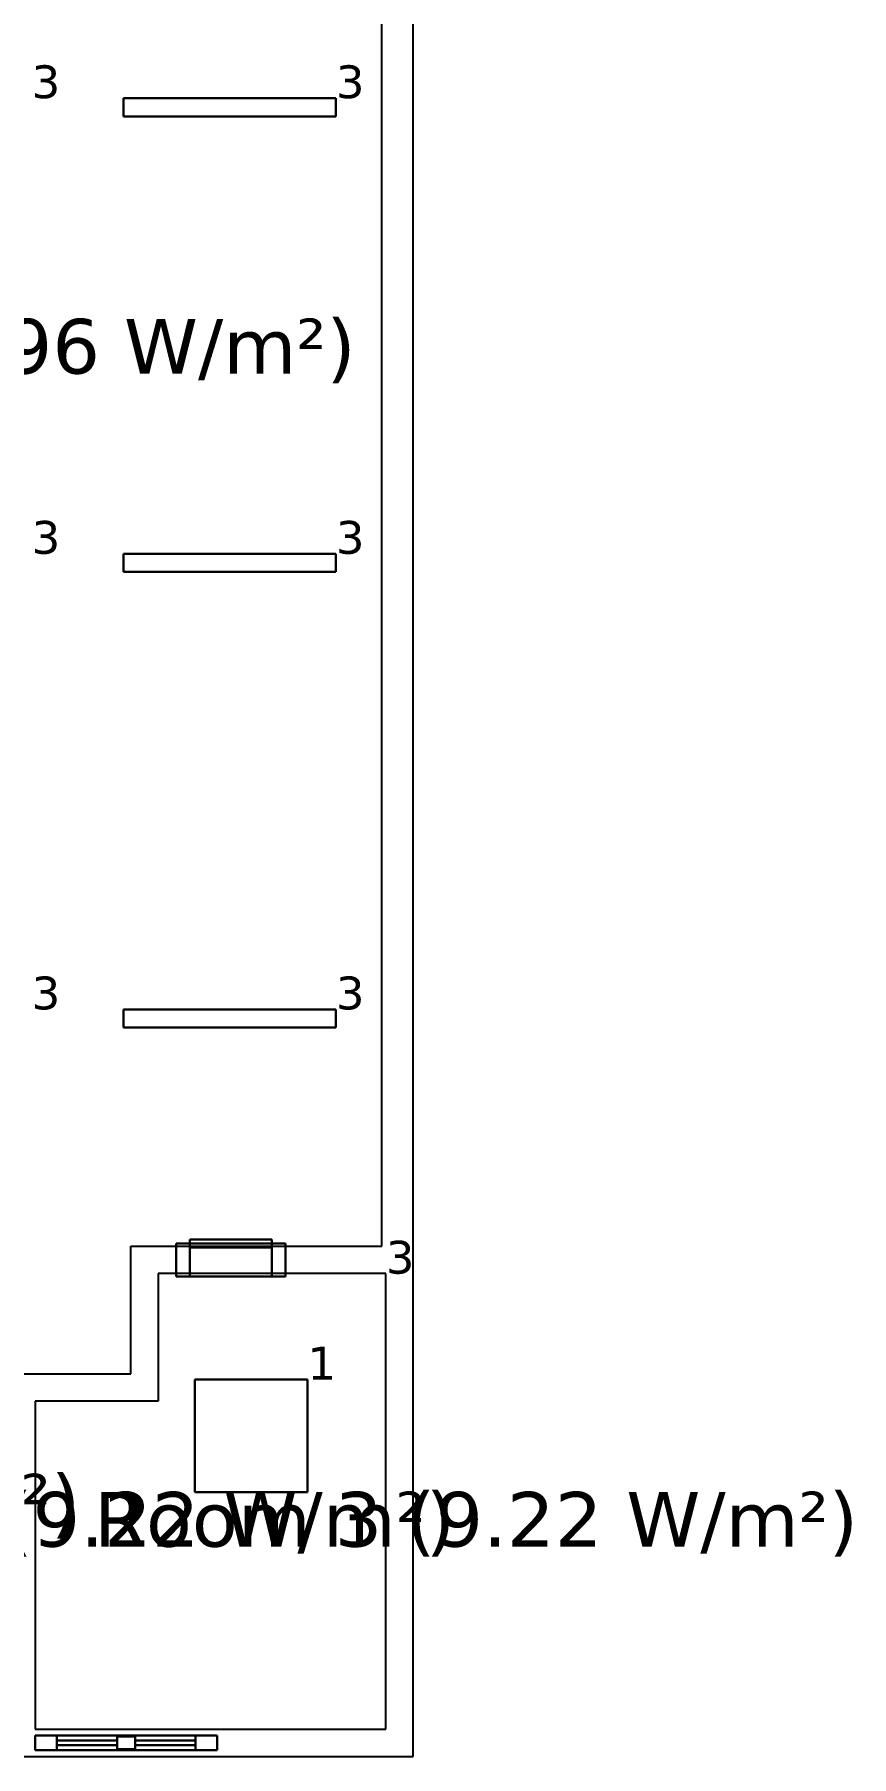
# Model space of a CAD drawing. Header units: inches. Extents: x -7.9 to 71.6, y -16.6 to 8.4.
# Drawn here: x -2.08 to 2.41, y -16.6 to -7.15 of the extents above; entities that cross this region are included whole.
import ezdxf

# ---------------------------------------------------------------- set-up
doc = ezdxf.new("R2010")
doc.units = ezdxf.units.IN
doc.header["$MEASUREMENT"] = 0
for name, color, linetype, true_color in [('DLX_APERT', 7, 'Continuous', 0x969696), ('DLX_CALC', 3, 'Continuous', 0x00ff00), ('DLX_CONT', 7, 'Continuous', 0x969696), ('DLX_DESC', 7, 'Continuous', 0x969696), ('DLX_LUM', 7, 'Continuous', 0x7f7f7f), ('DLX_LUMKEY_IDX', 7, 'Continuous', 0x969696), ('DLX_RESKEY_IDX', 7, 'Continuous', 0x707070)]:
    doc.layers.add(name, color=color, linetype=linetype, true_color=true_color)
doc.styles.add('TableTextStyle', font='')
doc.styles.get('TableTextStyle').set_extended_font_data('VERDANA.TTF')

msp = doc.modelspace()

# ---------------------------------------------------------------- linework, layer by layer
at = {"layer": 'DLX_APERT'}
for points in [[(-0.7, -13.785, 0), (-1.3, -13.785, 0)], [(-1.3, -13.785, 0), (-1.3, -13.965, 0)], [(-1.3, -13.785, 0), (-1.3, -13.785, 0)], [(-1.3, -13.785, 0), (-1.3, -13.965, 0)], [(-1.3, -13.965, 0), (-1.3, -13.785, 0)], [(-1.3, -13.965, 0), (-1.3, -13.785, 0)], [(-1.3, -13.785, 0), (-1.225, -13.785, 0)], [(-1.225, -13.785, 0), (-1.3, -13.785, 0)], [(-1.3, -13.785, 0), (-1.3, -13.785, 0)], [(-1.3, -13.785, 0), (-0.7, -13.785, 0)], [(-1.225, -13.7625, 0), (-0.775, -13.7625, 0)], [(-1.225, -13.785, 0), (-1.225, -13.7625, 0)], [(-0.775, -13.7625, 0), (-1.225, -13.7625, 0)], [(-1.225, -13.7625, 0), (-1.225, -13.7625, 0)], [(-1.225, -13.7625, 0), (-0.775, -13.7625, 0)], [(-1.225, -13.785, 0), (-1.225, -13.7625, 0)], [(-1.225, -13.7625, 0), (-1.225, -13.7625, 0)], [(-1.225, -13.7625, 0), (-1.225, -13.785, 0)], [(-0.775, -13.7625, 0), (-1.225, -13.7625, 0)], [(-1.225, -13.7625, 0), (-1.225, -13.785, 0)], [(-1.225, -13.785, 0), (-1.225, -13.8075, 0)], [(-0.775, -13.785, 0), (-1.225, -13.785, 0)], [(-1.225, -13.785, 0), (-1.225, -13.785, 0)], [(-1.225, -13.8075, 0), (-1.225, -13.785, 0)], [(-1.225, -13.785, 0), (-0.775, -13.785, 0)], [(-1.225, -13.8075, 0), (-1.225, -13.785, 0)], [(-1.225, -13.785, 0), (-1.225, -13.785, 0)], [(-1.225, -13.785, 0), (-1.225, -13.8075, 0)], [(-1.225, -13.8075, 0), (-1.225, -13.785, 0)], [(-1.225, -13.785, 0), (-1.225, -13.785, 0)], [(-1.225, -13.785, 0), (-0.775, -13.785, 0)], [(-0.775, -13.785, 0), (-1.225, -13.785, 0)], [(-1.225, -13.785, 0), (-1.225, -13.8075, 0)], [(-1.225, -13.785, 0), (-1.225, -13.785, 0)], [(-1.225, -13.785, 0), (-1.225, -13.8075, 0)], [(-1.225, -13.8075, 0), (-1.225, -13.785, 0)], [(-0.775, -13.7625, 0), (-0.775, -13.785, 0)], [(-0.775, -13.7625, 0), (-0.775, -13.7625, 0)], [(-0.775, -13.785, 0), (-0.775, -13.7625, 0)], [(-0.775, -13.7625, 0), (-0.775, -13.7625, 0)], [(-0.775, -13.7625, 0), (-0.775, -13.785, 0)], [(-0.775, -13.785, 0), (-0.775, -13.7625, 0)], [(-0.775, -13.8075, 0), (-0.775, -13.785, 0)], [(-0.775, -13.785, 0), (-0.7, -13.785, 0)], [(-0.775, -13.785, 0), (-0.775, -13.785, 0)], [(-0.7, -13.785, 0), (-0.775, -13.785, 0)], [(-0.775, -13.785, 0), (-0.775, -13.8075, 0)], [(-0.775, -13.8075, 0), (-0.775, -13.785, 0)], [(-0.775, -13.785, 0), (-0.775, -13.785, 0)], [(-0.775, -13.785, 0), (-0.775, -13.8075, 0)], [(-0.775, -13.785, 0), (-0.775, -13.8075, 0)], [(-0.775, -13.785, 0), (-0.775, -13.785, 0)], [(-0.775, -13.785, 0), (-0.775, -13.785, 0)], [(-0.775, -13.785, 0), (-0.775, -13.8075, 0)], [(-0.775, -13.8075, 0), (-0.775, -13.785, 0)], [(-0.775, -13.8075, 0), (-0.775, -13.785, 0)], [(-0.7, -13.965, 0), (-0.7, -13.785, 0)], [(-0.7, -13.785, 0), (-0.7, -13.785, 0)], [(-0.7, -13.785, 0), (-0.7, -13.965, 0)], [(-0.7, -13.965, 0), (-0.7, -13.785, 0)], [(-0.7, -13.785, 0), (-0.7, -13.965, 0)], [(-0.7, -13.785, 0), (-0.7, -13.785, 0)], [(-1.225, -13.8075, 0), (-1.225, -13.965, 0)], [(-1.225, -13.8075, 0), (-0.775, -13.8075, 0)], [(-1.225, -13.965, 0), (-1.225, -13.8075, 0)], [(-1.225, -13.8075, 0), (-1.225, -13.8075, 0)], [(-1.225, -13.8075, 0), (-1.225, -13.965, 0)], [(-1.225, -13.965, 0), (-1.225, -13.8075, 0)], [(-0.775, -13.8075, 0), (-1.225, -13.8075, 0)], [(-1.225, -13.8075, 0), (-1.225, -13.8075, 0)], [(-0.775, -13.8075, 0), (-1.225, -13.8075, 0)], [(-1.225, -13.8075, 0), (-1.225, -13.8075, 0)], [(-1.225, -13.8075, 0), (-0.775, -13.8075, 0)], [(-0.775, -13.8075, 0), (-1.225, -13.8075, 0)], [(-1.225, -13.8075, 0), (-0.775, -13.8075, 0)], [(-1.225, -13.8075, 0), (-1.225, -13.8075, 0)], [(-0.775, -13.965, 0), (-0.775, -13.8075, 0)], [(-0.775, -13.8075, 0), (-0.775, -13.965, 0)], [(-0.775, -13.8075, 0), (-0.775, -13.8075, 0)], [(-0.775, -13.8075, 0), (-0.775, -13.965, 0)], [(-0.775, -13.965, 0), (-0.775, -13.8075, 0)], [(-0.775, -13.8075, 0), (-0.775, -13.8075, 0)], [(-0.775, -13.8075, 0), (-0.775, -13.8075, 0)], [(-0.775, -13.8075, 0), (-0.775, -13.8075, 0)], [(-1.3, -13.965, 0), (-0.7, -13.965, 0)], [(-1.3, -13.965, 0), (-1.3, -13.965, 0)], [(-1.225, -13.965, 0), (-1.3, -13.965, 0)], [(-0.7, -13.965, 0), (-1.3, -13.965, 0)], [(-1.3, -13.965, 0), (-1.3, -13.965, 0)], [(-1.3, -13.965, 0), (-1.225, -13.965, 0)], [(-1.225, -13.965, 0), (-1.225, -13.965, 0)], [(-1.225, -13.965, 0), (-0.775, -13.965, 0)], [(-0.775, -13.965, 0), (-1.225, -13.965, 0)], [(-1.225, -13.965, 0), (-1.225, -13.965, 0)], [(-0.7, -13.965, 0), (-0.775, -13.965, 0)], [(-0.775, -13.965, 0), (-0.775, -13.965, 0)], [(-0.775, -13.965, 0), (-0.7, -13.965, 0)], [(-0.775, -13.965, 0), (-0.775, -13.965, 0)], [(-0.7, -13.965, 0), (-0.7, -13.965, 0)], [(-0.7, -13.965, 0), (-0.7, -13.965, 0)], [(-1.075, -16.485, 0), (-2.075, -16.485, 0)], [(-2.075, -16.485, 0), (-2.075, -16.565, 0)], [(-2.075, -16.485, 0), (-2.075, -16.485, 0)], [(-2.075, -16.485, 0), (-2.075, -16.565, 0)], [(-2.075, -16.565, 0), (-2.075, -16.485, 0)], [(-2.075, -16.485, 0), (-1.075, -16.485, 0)], [(-2.075, -16.565, 0), (-2.075, -16.485, 0)], [(-1.075, -16.485, 0), (-2.075, -16.485, 0)], [(-2.075, -16.485, 0), (-2.075, -16.485, 0)], [(-2.075, -16.485, 0), (-1.075, -16.485, 0)], [(-1.195, -16.485, 0), (-1.955, -16.485, 0)], [(-1.955, -16.485, 0), (-1.955, -16.485, 0)], [(-1.955, -16.485, 0), (-1.195, -16.485, 0)], [(-1.195, -16.485, 0), (-1.955, -16.485, 0)], [(-1.955, -16.485, 0), (-1.955, -16.5125, 0)], [(-1.955, -16.5125, 0), (-1.955, -16.485, 0)], [(-1.955, -16.485, 0), (-1.955, -16.485, 0)], [(-1.955, -16.485, 0), (-1.955, -16.5125, 0)], [(-1.955, -16.5125, 0), (-1.955, -16.485, 0)], [(-1.955, -16.485, 0), (-1.195, -16.485, 0)], [(-1.955, -16.5125, 0), (-1.625, -16.5125, 0)], [(-1.955, -16.5375, 0), (-1.955, -16.5125, 0)], [(-1.955, -16.5125, 0), (-1.625, -16.5125, 0)], [(-1.955, -16.5125, 0), (-1.955, -16.5125, 0)], [(-1.955, -16.5375, 0), (-1.955, -16.5125, 0)], [(-1.955, -16.5125, 0), (-1.955, -16.5125, 0)], [(-1.955, -16.5125, 0), (-1.955, -16.5375, 0)], [(-1.625, -16.5125, 0), (-1.955, -16.5125, 0)], [(-1.955, -16.5125, 0), (-1.955, -16.5375, 0)], [(-1.625, -16.5125, 0), (-1.955, -16.5125, 0)], [(-1.625, -16.5125, 0), (-1.955, -16.5125, 0)], [(-1.955, -16.5125, 0), (-1.955, -16.5125, 0)], [(-1.955, -16.5125, 0), (-1.625, -16.5125, 0)], [(-1.955, -16.5125, 0), (-1.955, -16.5125, 0)], [(-1.955, -16.5125, 0), (-1.955, -16.5375, 0)], [(-1.955, -16.5375, 0), (-1.955, -16.5125, 0)], [(-1.625, -16.5125, 0), (-1.955, -16.5125, 0)], [(-1.955, -16.5125, 0), (-1.955, -16.5375, 0)], [(-1.955, -16.5125, 0), (-1.625, -16.5125, 0)], [(-1.955, -16.5375, 0), (-1.955, -16.5125, 0)], [(-1.625, -16.49, 0), (-1.525, -16.49, 0)], [(-1.625, -16.5125, 0), (-1.625, -16.49, 0)], [(-1.525, -16.49, 0), (-1.625, -16.49, 0)], [(-1.625, -16.49, 0), (-1.625, -16.5125, 0)], [(-1.625, -16.49, 0), (-1.525, -16.49, 0)], [(-1.625, -16.5125, 0), (-1.625, -16.49, 0)], [(-1.525, -16.49, 0), (-1.625, -16.49, 0)], [(-1.625, -16.49, 0), (-1.625, -16.5125, 0)], [(-1.625, -16.49, 0), (-1.625, -16.49, 0)], [(-1.625, -16.49, 0), (-1.525, -16.49, 0)], [(-1.525, -16.49, 0), (-1.625, -16.49, 0)], [(-1.625, -16.5125, 0), (-1.625, -16.49, 0)], [(-1.625, -16.49, 0), (-1.625, -16.49, 0)], [(-1.625, -16.49, 0), (-1.625, -16.5125, 0)], [(-1.625, -16.5125, 0), (-1.625, -16.49, 0)], [(-1.625, -16.49, 0), (-1.525, -16.49, 0)], [(-1.625, -16.49, 0), (-1.625, -16.5125, 0)], [(-1.525, -16.49, 0), (-1.625, -16.49, 0)], [(-1.625, -16.5125, 0), (-1.625, -16.5375, 0)], [(-1.625, -16.5375, 0), (-1.625, -16.5125, 0)], [(-1.625, -16.5375, 0), (-1.625, -16.5125, 0)], [(-1.625, -16.5125, 0), (-1.625, -16.5375, 0)], [(-1.625, -16.5125, 0), (-1.625, -16.5125, 0)], [(-1.625, -16.5375, 0), (-1.625, -16.5125, 0)], [(-1.625, -16.5125, 0), (-1.625, -16.5125, 0)], [(-1.625, -16.5125, 0), (-1.625, -16.5375, 0)], [(-1.625, -16.5375, 0), (-1.625, -16.5125, 0)], [(-1.625, -16.5125, 0), (-1.625, -16.5375, 0)], [(-1.625, -16.5125, 0), (-1.625, -16.5125, 0)], [(-1.625, -16.5125, 0), (-1.625, -16.5125, 0)], [(-1.625, -16.5125, 0), (-1.625, -16.5375, 0)], [(-1.625, -16.5375, 0), (-1.625, -16.5125, 0)], [(-1.625, -16.5375, 0), (-1.625, -16.5125, 0)], [(-1.625, -16.5125, 0), (-1.625, -16.5375, 0)], [(-1.525, -16.49, 0), (-1.525, -16.5125, 0)], [(-1.525, -16.5125, 0), (-1.525, -16.49, 0)], [(-1.525, -16.49, 0), (-1.525, -16.5125, 0)], [(-1.525, -16.5125, 0), (-1.525, -16.49, 0)], [(-1.525, -16.5125, 0), (-1.525, -16.49, 0)], [(-1.525, -16.49, 0), (-1.525, -16.49, 0)], [(-1.525, -16.49, 0), (-1.525, -16.5125, 0)], [(-1.525, -16.49, 0), (-1.525, -16.49, 0)], [(-1.525, -16.49, 0), (-1.525, -16.5125, 0)], [(-1.525, -16.5125, 0), (-1.525, -16.49, 0)], [(-1.525, -16.5125, 0), (-1.195, -16.5125, 0)], [(-1.525, -16.5375, 0), (-1.525, -16.5125, 0)], [(-1.525, -16.5125, 0), (-1.195, -16.5125, 0)], [(-1.525, -16.5125, 0), (-1.525, -16.5375, 0)], [(-1.195, -16.5125, 0), (-1.525, -16.5125, 0)], [(-1.195, -16.5125, 0), (-1.525, -16.5125, 0)], [(-1.525, -16.5125, 0), (-1.525, -16.5375, 0)], [(-1.525, -16.5375, 0), (-1.525, -16.5125, 0)], [(-1.525, -16.5125, 0), (-1.525, -16.5125, 0)], [(-1.525, -16.5375, 0), (-1.525, -16.5125, 0)], [(-1.525, -16.5125, 0), (-1.525, -16.5125, 0)], [(-1.525, -16.5125, 0), (-1.525, -16.5375, 0)], [(-1.525, -16.5125, 0), (-1.525, -16.5375, 0)], [(-1.525, -16.5375, 0), (-1.525, -16.5125, 0)], [(-1.195, -16.5125, 0), (-1.525, -16.5125, 0)], [(-1.525, -16.5125, 0), (-1.525, -16.5125, 0)], [(-1.525, -16.5125, 0), (-1.195, -16.5125, 0)], [(-1.525, -16.5125, 0), (-1.525, -16.5125, 0)], [(-1.525, -16.5125, 0), (-1.525, -16.5375, 0)], [(-1.525, -16.5375, 0), (-1.525, -16.5125, 0)], [(-1.195, -16.5125, 0), (-1.525, -16.5125, 0)], [(-1.525, -16.5125, 0), (-1.525, -16.5375, 0)], [(-1.525, -16.5125, 0), (-1.195, -16.5125, 0)], [(-1.525, -16.5375, 0), (-1.525, -16.5125, 0)], [(-1.195, -16.485, 0), (-1.195, -16.485, 0)], [(-1.195, -16.5125, 0), (-1.195, -16.485, 0)], [(-1.195, -16.5125, 0), (-1.195, -16.485, 0)], [(-1.195, -16.485, 0), (-1.195, -16.485, 0)], [(-1.195, -16.485, 0), (-1.195, -16.5125, 0)], [(-1.195, -16.485, 0), (-1.195, -16.5125, 0)], [(-1.195, -16.5375, 0), (-1.195, -16.5125, 0)], [(-1.195, -16.5125, 0), (-1.195, -16.5125, 0)], [(-1.195, -16.5125, 0), (-1.195, -16.5375, 0)], [(-1.195, -16.5125, 0), (-1.195, -16.5375, 0)], [(-1.195, -16.5125, 0), (-1.195, -16.5125, 0)], [(-1.195, -16.5375, 0), (-1.195, -16.5125, 0)], [(-1.195, -16.5125, 0), (-1.195, -16.5125, 0)], [(-1.195, -16.5375, 0), (-1.195, -16.5125, 0)], [(-1.195, -16.5125, 0), (-1.195, -16.5125, 0)], [(-1.195, -16.5125, 0), (-1.195, -16.5375, 0)], [(-1.195, -16.5375, 0), (-1.195, -16.5125, 0)], [(-1.195, -16.5125, 0), (-1.195, -16.5375, 0)], [(-1.075, -16.565, 0), (-1.075, -16.485, 0)], [(-1.075, -16.485, 0), (-1.075, -16.565, 0)], [(-1.075, -16.485, 0), (-1.075, -16.485, 0)], [(-1.075, -16.485, 0), (-1.075, -16.565, 0)], [(-1.075, -16.565, 0), (-1.075, -16.485, 0)], [(-1.075, -16.485, 0), (-1.075, -16.485, 0)], [(-2.075, -16.565, 0), (-1.075, -16.565, 0)], [(-2.075, -16.565, 0), (-2.075, -16.565, 0)], [(-1.075, -16.565, 0), (-2.075, -16.565, 0)], [(-1.075, -16.565, 0), (-2.075, -16.565, 0)], [(-2.075, -16.565, 0), (-2.075, -16.565, 0)], [(-2.075, -16.565, 0), (-1.075, -16.565, 0)], [(-1.955, -16.565, 0), (-1.955, -16.5375, 0)], [(-1.955, -16.5375, 0), (-1.625, -16.5375, 0)], [(-1.955, -16.5375, 0), (-1.955, -16.5375, 0)], [(-1.955, -16.5375, 0), (-1.955, -16.565, 0)], [(-1.955, -16.565, 0), (-1.955, -16.5375, 0)], [(-1.625, -16.5375, 0), (-1.955, -16.5375, 0)], [(-1.955, -16.5375, 0), (-1.955, -16.5375, 0)], [(-1.955, -16.5375, 0), (-1.625, -16.5375, 0)], [(-1.625, -16.5375, 0), (-1.955, -16.5375, 0)], [(-1.955, -16.5375, 0), (-1.955, -16.565, 0)], [(-1.625, -16.5375, 0), (-1.955, -16.5375, 0)], [(-1.955, -16.5375, 0), (-1.955, -16.5375, 0)], [(-1.955, -16.5375, 0), (-1.625, -16.5375, 0)], [(-1.955, -16.5375, 0), (-1.955, -16.5375, 0)], [(-1.955, -16.5375, 0), (-1.625, -16.5375, 0)], [(-1.625, -16.5375, 0), (-1.955, -16.5375, 0)], [(-1.195, -16.565, 0), (-1.955, -16.565, 0)], [(-1.955, -16.565, 0), (-1.955, -16.565, 0)], [(-1.955, -16.565, 0), (-1.195, -16.565, 0)], [(-1.195, -16.565, 0), (-1.955, -16.565, 0)], [(-1.955, -16.565, 0), (-1.955, -16.565, 0)], [(-1.955, -16.565, 0), (-1.195, -16.565, 0)], [(-1.625, -16.5375, 0), (-1.625, -16.56, 0)], [(-1.625, -16.56, 0), (-1.625, -16.5375, 0)], [(-1.625, -16.56, 0), (-1.625, -16.5375, 0)], [(-1.625, -16.5375, 0), (-1.625, -16.56, 0)], [(-1.625, -16.5375, 0), (-1.625, -16.5375, 0)], [(-1.625, -16.5375, 0), (-1.625, -16.5375, 0)], [(-1.625, -16.5375, 0), (-1.625, -16.56, 0)], [(-1.625, -16.56, 0), (-1.625, -16.5375, 0)], [(-1.625, -16.56, 0), (-1.625, -16.5375, 0)], [(-1.625, -16.5375, 0), (-1.625, -16.56, 0)], [(-1.625, -16.5375, 0), (-1.625, -16.5375, 0)], [(-1.625, -16.5375, 0), (-1.625, -16.5375, 0)], [(-1.625, -16.56, 0), (-1.525, -16.56, 0)], [(-1.525, -16.56, 0), (-1.625, -16.56, 0)], [(-1.525, -16.56, 0), (-1.625, -16.56, 0)], [(-1.625, -16.56, 0), (-1.525, -16.56, 0)], [(-1.625, -16.56, 0), (-1.625, -16.56, 0)], [(-1.625, -16.56, 0), (-1.625, -16.56, 0)], [(-1.625, -16.56, 0), (-1.525, -16.56, 0)], [(-1.525, -16.56, 0), (-1.625, -16.56, 0)], [(-1.525, -16.56, 0), (-1.625, -16.56, 0)], [(-1.625, -16.56, 0), (-1.525, -16.56, 0)], [(-1.525, -16.56, 0), (-1.525, -16.5375, 0)], [(-1.525, -16.5375, 0), (-1.195, -16.5375, 0)], [(-1.195, -16.5375, 0), (-1.525, -16.5375, 0)], [(-1.525, -16.5375, 0), (-1.195, -16.5375, 0)], [(-1.525, -16.5375, 0), (-1.525, -16.56, 0)], [(-1.195, -16.5375, 0), (-1.525, -16.5375, 0)], [(-1.525, -16.5375, 0), (-1.525, -16.56, 0)], [(-1.525, -16.56, 0), (-1.525, -16.5375, 0)], [(-1.525, -16.5375, 0), (-1.525, -16.5375, 0)], [(-1.525, -16.5375, 0), (-1.525, -16.5375, 0)], [(-1.525, -16.5375, 0), (-1.525, -16.56, 0)], [(-1.525, -16.56, 0), (-1.525, -16.5375, 0)], [(-1.525, -16.5375, 0), (-1.525, -16.56, 0)], [(-1.525, -16.56, 0), (-1.525, -16.5375, 0)], [(-1.525, -16.5375, 0), (-1.525, -16.5375, 0)], [(-1.195, -16.5375, 0), (-1.525, -16.5375, 0)], [(-1.525, -16.5375, 0), (-1.525, -16.5375, 0)], [(-1.525, -16.5375, 0), (-1.195, -16.5375, 0)], [(-1.525, -16.5375, 0), (-1.195, -16.5375, 0)], [(-1.195, -16.5375, 0), (-1.525, -16.5375, 0)], [(-1.525, -16.56, 0), (-1.525, -16.56, 0)], [(-1.525, -16.56, 0), (-1.525, -16.56, 0)], [(-1.195, -16.5375, 0), (-1.195, -16.565, 0)], [(-1.195, -16.5375, 0), (-1.195, -16.5375, 0)], [(-1.195, -16.5375, 0), (-1.195, -16.5375, 0)], [(-1.195, -16.5375, 0), (-1.195, -16.565, 0)], [(-1.195, -16.565, 0), (-1.195, -16.5375, 0)], [(-1.195, -16.565, 0), (-1.195, -16.5375, 0)], [(-1.195, -16.5375, 0), (-1.195, -16.5375, 0)], [(-1.195, -16.5375, 0), (-1.195, -16.5375, 0)], [(-1.195, -16.565, 0), (-1.195, -16.565, 0)], [(-1.195, -16.565, 0), (-1.195, -16.565, 0)], [(-1.075, -16.565, 0), (-1.075, -16.565, 0)], [(-1.075, -16.565, 0), (-1.075, -16.565, 0)]]:
    msp.add_polyline3d(points, dxfattribs=at)
at = {"layer": 'DLX_CALC'}
for points in [[(-0.172, -13.8, 0), (-0.172, -3.8, 0)], [(-1.225, -13.785, 0), (-1.3, -13.785, 0)], [(-1.3, -13.785, 0), (-1.3, -13.8, 0)], [(-1.3, -13.8, 0), (-1.3, -13.785, 0)], [(-1.3, -13.785, 0), (-1.225, -13.785, 0)], [(-1.225, -13.7625, 0), (-1.225, -13.785, 0)], [(-0.775, -13.7625, 0), (-1.225, -13.7625, 0)], [(-1.225, -13.785, 0), (-1.225, -13.7625, 0)], [(-1.225, -13.7625, 0), (-0.775, -13.7625, 0)], [(-0.775, -13.785, 0), (-0.775, -13.7625, 0)], [(-0.775, -13.7625, 0), (-0.775, -13.785, 0)], [(-0.7, -13.785, 0), (-0.775, -13.785, 0)], [(-0.775, -13.785, 0), (-0.7, -13.785, 0)], [(-0.7, -13.8, 0), (-0.7, -13.785, 0)], [(-0.7, -13.785, 0), (-0.7, -13.8, 0)], [(-1.55, -14.5, 0), (-1.55, -13.8, 0)], [(-1.55, -13.8, 0), (-1.3, -13.8, 0)], [(-1.3, -13.8, 0), (-0.7, -13.8, 0)], [(-0.7, -13.8, 0), (-0.172, -13.8, 0)], [(-1.3, -13.95, 0), (-1.4, -13.95, 0)], [(-1.4, -13.95, 0), (-1.4, -14.65, 0)], [(-1.225, -13.95, 0), (-1.3, -13.95, 0)], [(-1.3, -13.95, 0), (-1.3, -13.965, 0)], [(-1.3, -13.965, 0), (-1.3, -13.95, 0)], [(-1.3, -13.965, 0), (-1.225, -13.965, 0)], [(-1.225, -13.965, 0), (-1.3, -13.965, 0)], [(-1.225, -13.965, 0), (-1.225, -13.95, 0)], [(-0.775, -13.95, 0), (-1.225, -13.95, 0)], [(-1.225, -13.95, 0), (-1.225, -13.965, 0)], [(-0.775, -13.95, 0), (-0.775, -13.965, 0)], [(-0.7, -13.95, 0), (-0.775, -13.95, 0)], [(-0.775, -13.965, 0), (-0.775, -13.95, 0)], [(-0.775, -13.965, 0), (-0.7, -13.965, 0)], [(-0.7, -13.965, 0), (-0.775, -13.965, 0)], [(-0.7, -13.965, 0), (-0.7, -13.95, 0)], [(-0.15, -13.95, 0), (-0.7, -13.95, 0)], [(-0.7, -13.95, 0), (-0.7, -13.965, 0)], [(-0.15, -16.45, 0), (-0.15, -13.95, 0)], [(-2.75, -14.5, 0), (-1.55, -14.5, 0)], [(-1.4, -14.65, 0), (-2.075, -14.65, 0)], [(-2.075, -14.65, 0), (-2.075, -16.45, 0)], [(-2.075, -16.45, 0), (-0.15, -16.45, 0)]]:
    msp.add_polyline3d(points, dxfattribs=at)
at = {"layer": 'DLX_CONT'}
for points in [[(0, -16.6, 0), (0, 0, 0)], [(-0.172, -13.8, 0), (-0.172, -3.8, 0)], [(-1.55, -14.5, 0), (-1.55, -13.8, 0)], [(-1.55, -13.8, 0), (-0.172, -13.8, 0)], [(-0.15, -13.95, 0), (-1.4, -13.95, 0)], [(-1.4, -13.95, 0), (-1.4, -14.65, 0)], [(-0.15, -16.45, 0), (-0.15, -13.95, 0)], [(-2.75, -14.5, 0), (-1.55, -14.5, 0)], [(-1.4, -14.65, 0), (-2.075, -14.65, 0)], [(-2.075, -14.65, 0), (-2.075, -16.45, 0)], [(-2.075, -16.45, 0), (-0.15, -16.45, 0)], [(-7, -16.6, 0), (0, -16.6, 0)]]:
    msp.add_polyline3d(points, dxfattribs=at)
at = {"layer": 'DLX_LUM'}
for points in [[(-1.5892, -7.6, 0), (-1.5892, -7.5, 0)], [(-1.5892, -7.5, 0), (-1.5892, -7.5, 0)], [(-1.5892, -7.5, 0), (-1.5892, -7.6, 0)], [(-1.5892, -7.5, 0), (-0.4242, -7.5, 0)], [(-0.4242, -7.5, 0), (-1.5892, -7.5, 0)], [(-1.5892, -7.5, 0), (-1.5892, -7.5, 0)], [(-1.5892, -7.5, 0), (-1.5892, -7.6, 0)], [(-0.4242, -7.5, 0), (-1.5892, -7.5, 0)], [(-1.5892, -7.6, 0), (-1.5892, -7.5, 0)], [(-1.5892, -7.5, 0), (-0.4242, -7.5, 0)], [(-0.4242, -7.5, 0), (-0.4242, -7.6, 0)], [(-0.4242, -7.6, 0), (-0.4242, -7.5, 0)], [(-0.4242, -7.5, 0), (-0.4242, -7.5, 0)], [(-0.4242, -7.5, 0), (-0.4242, -7.5, 0)], [(-0.4242, -7.6, 0), (-0.4242, -7.5, 0)], [(-0.4242, -7.5, 0), (-0.4242, -7.6, 0)], [(-0.4242, -7.6, 0), (-1.5892, -7.6, 0)], [(-1.5892, -7.6, 0), (-1.5892, -7.6, 0)], [(-1.5892, -7.6, 0), (-0.4242, -7.6, 0)], [(-1.5892, -7.6, 0), (-1.5892, -7.6, 0)], [(-1.5892, -7.6, 0), (-0.4242, -7.6, 0)], [(-0.4242, -7.6, 0), (-1.5892, -7.6, 0)], [(-0.4242, -7.6, 0), (-0.4242, -7.6, 0)], [(-0.4242, -7.6, 0), (-0.4242, -7.6, 0)], [(-1.5892, -10.1, 0), (-1.5892, -10, 0)], [(-1.5892, -10, 0), (-1.5892, -10, 0)], [(-1.5892, -10, 0), (-1.5892, -10.1, 0)], [(-1.5892, -10, 0), (-0.4242, -10, 0)], [(-0.4242, -10, 0), (-1.5892, -10, 0)], [(-1.5892, -10, 0), (-1.5892, -10, 0)], [(-1.5892, -10, 0), (-1.5892, -10.1, 0)], [(-0.4242, -10, 0), (-1.5892, -10, 0)], [(-1.5892, -10.1, 0), (-1.5892, -10, 0)], [(-1.5892, -10, 0), (-0.4242, -10, 0)], [(-0.4242, -10, 0), (-0.4242, -10.1, 0)], [(-0.4242, -10.1, 0), (-0.4242, -10, 0)], [(-0.4242, -10, 0), (-0.4242, -10, 0)], [(-0.4242, -10, 0), (-0.4242, -10, 0)], [(-0.4242, -10.1, 0), (-0.4242, -10, 0)], [(-0.4242, -10, 0), (-0.4242, -10.1, 0)], [(-0.4242, -10.1, 0), (-1.5892, -10.1, 0)], [(-1.5892, -10.1, 0), (-1.5892, -10.1, 0)], [(-1.5892, -10.1, 0), (-0.4242, -10.1, 0)], [(-1.5892, -10.1, 0), (-1.5892, -10.1, 0)], [(-1.5892, -10.1, 0), (-0.4242, -10.1, 0)], [(-0.4242, -10.1, 0), (-1.5892, -10.1, 0)], [(-0.4242, -10.1, 0), (-0.4242, -10.1, 0)], [(-0.4242, -10.1, 0), (-0.4242, -10.1, 0)], [(-1.5892, -12.6, 0), (-1.5892, -12.5, 0)], [(-1.5892, -12.5, 0), (-1.5892, -12.5, 0)], [(-1.5892, -12.5, 0), (-1.5892, -12.6, 0)], [(-1.5892, -12.5, 0), (-0.4242, -12.5, 0)], [(-0.4242, -12.5, 0), (-1.5892, -12.5, 0)], [(-1.5892, -12.5, 0), (-1.5892, -12.5, 0)], [(-1.5892, -12.5, 0), (-1.5892, -12.6, 0)], [(-0.4242, -12.5, 0), (-1.5892, -12.5, 0)], [(-1.5892, -12.6, 0), (-1.5892, -12.5, 0)], [(-1.5892, -12.5, 0), (-0.4242, -12.5, 0)], [(-0.4242, -12.5, 0), (-0.4242, -12.6, 0)], [(-0.4242, -12.6, 0), (-0.4242, -12.5, 0)], [(-0.4242, -12.5, 0), (-0.4242, -12.5, 0)], [(-0.4242, -12.5, 0), (-0.4242, -12.5, 0)], [(-0.4242, -12.6, 0), (-0.4242, -12.5, 0)], [(-0.4242, -12.5, 0), (-0.4242, -12.6, 0)], [(-0.4242, -12.6, 0), (-1.5892, -12.6, 0)], [(-1.5892, -12.6, 0), (-1.5892, -12.6, 0)], [(-1.5892, -12.6, 0), (-0.4242, -12.6, 0)], [(-1.5892, -12.6, 0), (-1.5892, -12.6, 0)], [(-1.5892, -12.6, 0), (-0.4242, -12.6, 0)], [(-0.4242, -12.6, 0), (-1.5892, -12.6, 0)], [(-0.4242, -12.6, 0), (-0.4242, -12.6, 0)], [(-0.4242, -12.6, 0), (-0.4242, -12.6, 0)], [(-1.1975, -15.1485, 0), (-1.1975, -14.5315, 0)], [(-1.1975, -14.5315, 0), (-1.1975, -14.5315, 0)], [(-1.1975, -14.5315, 0), (-1.1975, -15.1485, 0)], [(-1.1975, -14.5315, 0), (-0.5805, -14.5315, 0)], [(-0.5805, -14.5315, 0), (-1.1975, -14.5315, 0)], [(-1.1975, -14.5315, 0), (-1.1975, -14.5315, 0)], [(-0.5805, -14.5315, 0), (-1.1975, -14.5315, 0)], [(-1.1975, -14.5315, 0), (-1.1975, -15.1485, 0)], [(-1.1975, -15.1485, 0), (-1.1975, -14.5315, 0)], [(-1.1975, -14.5315, 0), (-0.5805, -14.5315, 0)], [(-0.5805, -14.5315, 0), (-0.5805, -14.5315, 0)], [(-0.5805, -14.5315, 0), (-0.5805, -15.1485, 0)], [(-0.5805, -15.1485, 0), (-0.5805, -14.5315, 0)], [(-0.5805, -14.5315, 0), (-0.5805, -14.5315, 0)], [(-0.5805, -15.1485, 0), (-0.5805, -14.5315, 0)], [(-0.5805, -14.5315, 0), (-0.5805, -15.1485, 0)], [(-1.1975, -15.1485, 0), (-1.1975, -15.1485, 0)], [(-0.5805, -15.1485, 0), (-1.1975, -15.1485, 0)], [(-1.1975, -15.1485, 0), (-1.1975, -15.1485, 0)], [(-1.1975, -15.1485, 0), (-0.5805, -15.1485, 0)], [(-1.1975, -15.1485, 0), (-0.5805, -15.1485, 0)], [(-0.5805, -15.1485, 0), (-1.1975, -15.1485, 0)], [(-0.5805, -15.1485, 0), (-0.5805, -15.1485, 0)], [(-0.5805, -15.1485, 0), (-0.5805, -15.1485, 0)]]:
    msp.add_polyline3d(points, dxfattribs=at)

# ---------------------------------------------------------------- texts
at = {"layer": 'DLX_DESC', "style": 'TableTextStyle'}
for s, p in [('Room 7 (7.96 W/m²)', (-4.5091, -9.0111)), ('Room 5 (37.65 W/m²)', (-6.2827, -15.35)), ('Room 4 (9.22 W/m²)', (-3.9633, -15.448)), ('Room 3 (9.22 W/m²)', (-1.7522, -15.448))]:
    msp.add_text(s, height=0.3, dxfattribs=at).set_placement(p)
at = {"layer": 'DLX_LUMKEY_IDX', "style": 'TableTextStyle'}
for s, p in [('3', (-2.0937, -7.5)), ('3', (-0.4242, -7.5)), ('3', (-2.0937, -10)), ('3', (-0.4242, -10)), ('3', (-2.0937, -12.5)), ('3', (-0.4242, -12.5)), ('1', (-0.5805, -14.5315))]:
    msp.add_text(s, height=0.18, dxfattribs=at).set_placement(p)
at = {"layer": 'DLX_RESKEY_IDX', "style": 'TableTextStyle'}
msp.add_text('3', height=0.18, dxfattribs=at).set_placement((-0.15, -13.95))

doc.saveas('drawing.dxf')
